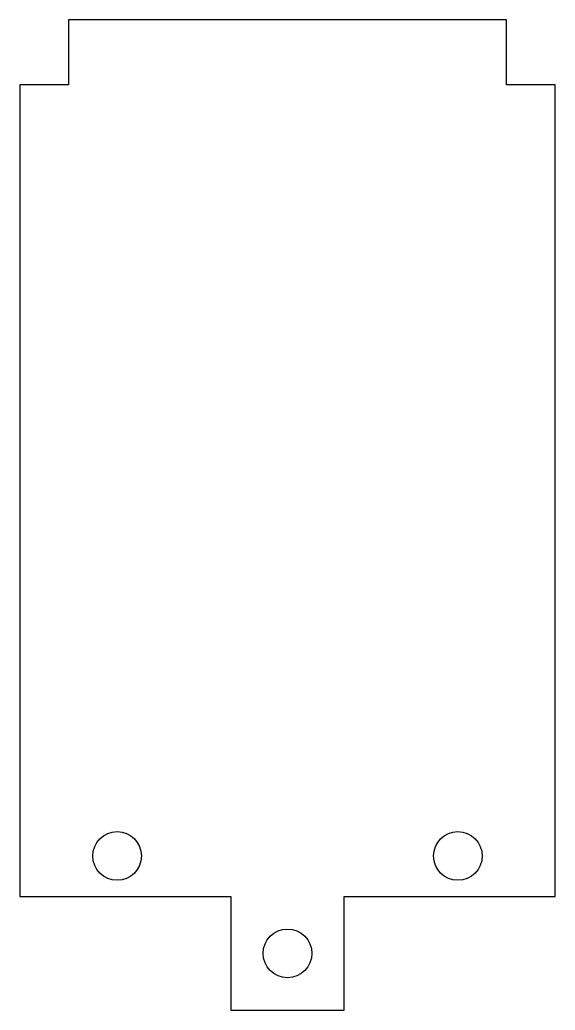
# Model space of a CAD drawing. Header units: millimetres. Extents: x -3 to 30, y -61 to 0.
import ezdxf

# ---------------------------------------------------------------- set-up
doc = ezdxf.new("R2010")
doc.units = ezdxf.units.MM

msp = doc.modelspace()

# ---------------------------------------------------------------- linework, layer by layer
msp.add_lwpolyline([(27, 0), (0, 0), (0, -4), (-3, -4), (-3, -54), (10, -54), (10, -61), (17, -61), (17, -54), (30, -54), (30, -4), (27, -4)], close=True)
for centre in [(3, -51.5), (24, -51.5), (13.5, -57.5)]:
    msp.add_circle(centre, 1.5)

doc.saveas('drawing.dxf')
